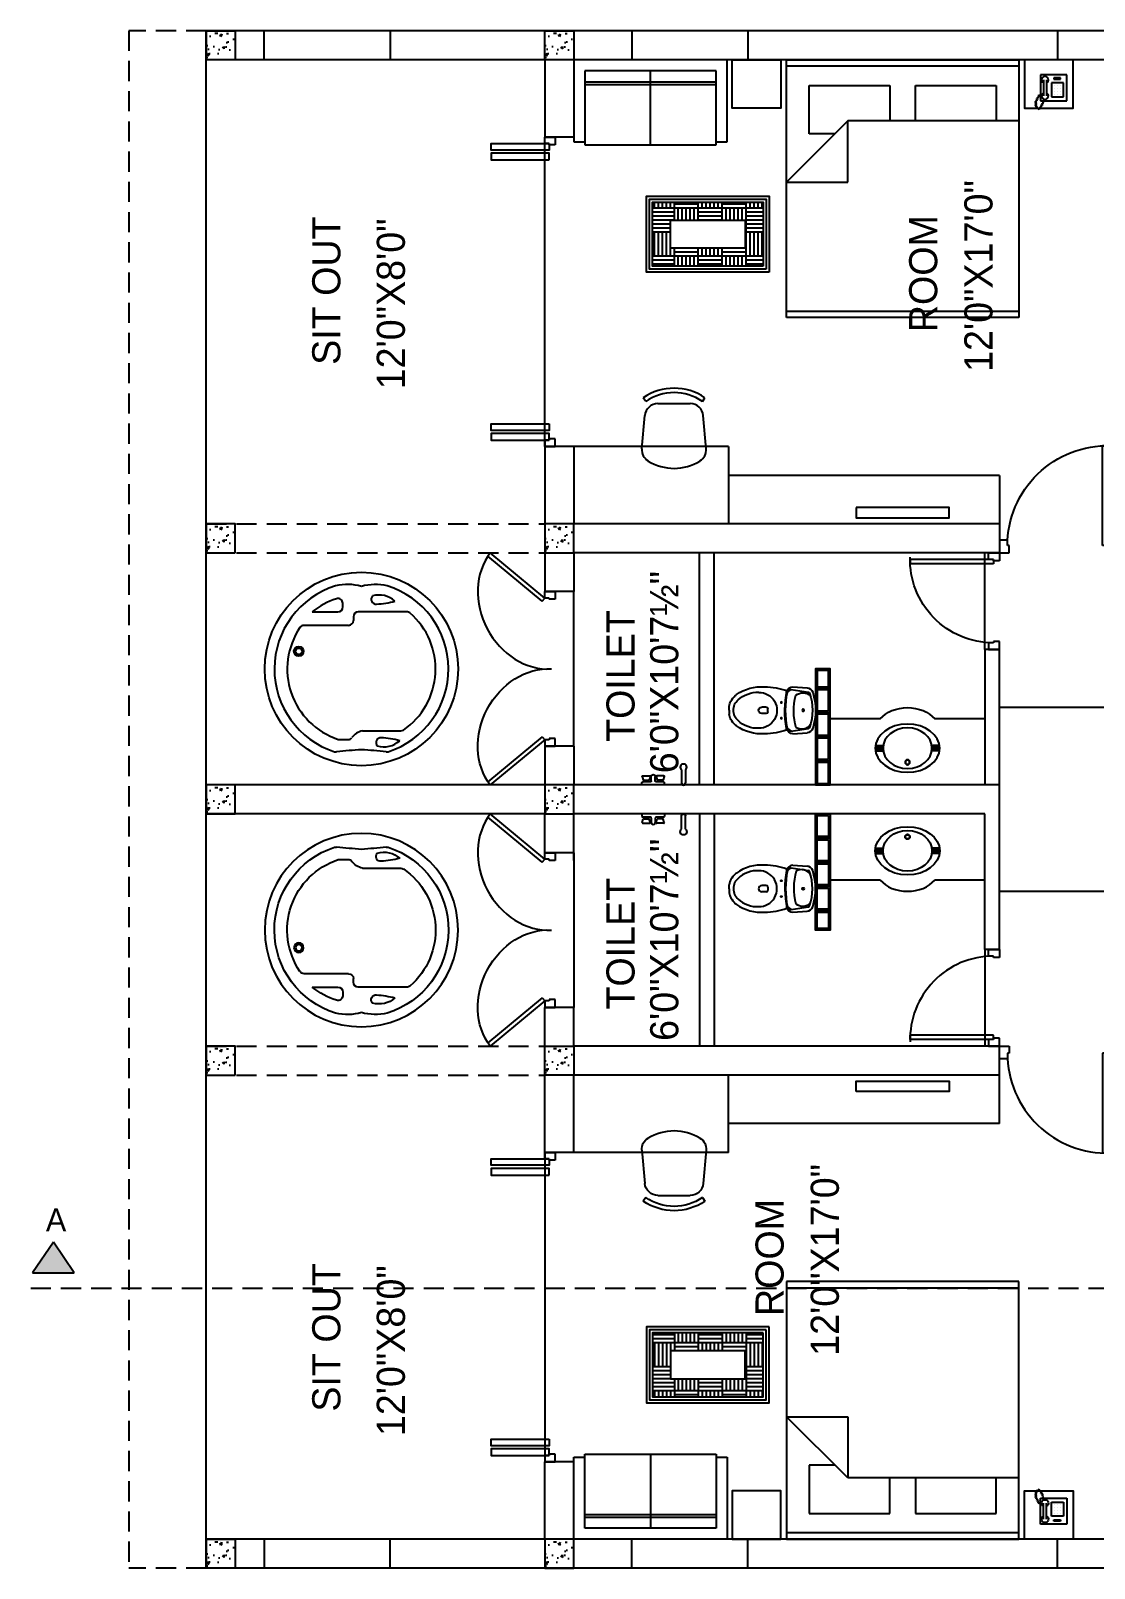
# Model space of a CAD drawing. Extents: x 173554 to 176562, y -34760 to -32805.
# Drawn here: x 174924.5 to 175254.4, y -33709.4 to -33232.4 of the extents above; entities that cross this region are included whole.
import ezdxf
from ezdxf.enums import TextEntityAlignment as Align

# ---------------------------------------------------------------- set-up
doc = ezdxf.new("R2010")
doc.units = 0
doc.header["$LTSCALE"] = 25
doc.header["$MEASUREMENT"] = 0
for name, pattern in [('DASHDOT', [1, 0.5, -0.25, 0, -0.25]), ('HIDDEN', [0.375, 0.25, -0.125]), ('HIDDEN2', [0.1875, 0.125, -0.0625])]:
    doc.linetypes.add(name, pattern=pattern)
doc.layers.get('0').update_dxf_attribs({"linetype": 'CONTINUOUS'})
for name, color, linetype in [('COLUMN', 31, 'CONTINUOUS'), ('DIMLINE', 254, 'CONTINUOUS'), ('DOOR', 1, 'CONTINUOUS'), ('FURN', 10, 'CONTINUOUS'), ('GLASS BRICKS', 4, 'CONTINUOUS'), ('HATCH', 8, 'CONTINUOUS'), ('PLUMBING', 6, 'CONTINUOUS'), ('sec', 13, 'DASHDOT'), ('text', 2, 'CONTINUOUS'), ('wall', 13, 'CONTINUOUS')]:
    doc.layers.add(name, color=color, linetype=linetype)
doc.styles.add('STYLE2', font='')
doc.styles.add('style5', font='')
doc.styles.get('STYLE2').set_extended_font_data('Cooper BlkItHd BT')
doc.styles.get('style5').set_extended_font_data('Geometr415 Md BT')

# ---------------------------------------------------------------- blocks, each defined once
blk = doc.blocks.new('200028')
at = {"layer": 'PLUMBING'}
for points in [[(4.51, 3.33, 1), (4.19, 3.33, 1)], [(4.19, -1.59, 1), (4.51, -1.59, 1)]]:
    blk.add_hatch(color=256, dxfattribs=at).paths.add_polyline_path(points)
for p, q in [((6.25, 6.51), (7.37, 7.3)), ((7.37, 7.3), (12.73, 6.53)), ((7.96, 8.15), (12.33, 7.85)), ((-11.79, 0.87), (-11.79, 2.11)), ((-11.79, 0.87), (-11.79, -0.37)), ((-0.34, 1.87), (-1.73, 1.87)), ((0.16, 1.37), (0.16, 0.37)), ((-0.34, -0.13), (-1.73, -0.13)), ((6.25, -4.77), (7.37, -5.57)), ((7.37, -5.57), (12.73, -4.79)), ((7.96, -6.42), (12.33, -6.11))]:
    blk.add_line(p, q, dxfattribs=at)
for centre, radius in [((4.35, 3.33), 0.156), ((11.09, 0.87), 0.312), ((4.35, -1.59), 0.156)]:
    blk.add_circle(centre, radius, dxfattribs=at)
for centre, radius, start, end in [((-3.12, -1.48), 9.71, 134.7032, 147.6541), ((-7.84, 3.29), 3, 125.7546, 134.7032), ((-1.79, -5.38), 13.57, 85.6873, 125.1099), ((-3.1, -2.14), 8.6, 86.8837, 133.6869), ((-2.58, 0.87), 5.57, 269.4196, 90.5804), ((-1.08, -13.97), 22.13, 71.0966, 89.1989), ((34.56, 0.87), 29.12, 168.7614, 192.0802), ((34.56, 0.87), 28.87, 168.7311, 191.2689), ((7.96, 6.15), 2, 90, 168.7614), ((7.23, 6.32), 1, 81.7925, 168.7311), ((26.7, 1.08), 18.5, 163.6925, 195.267), ((10.67, 3.52), 3.25, 32.7982, 121.967), ((12.19, 5.86), 2, 18.0394, 86.0298), ((12.66, 6.04), 0.5, 18.136, 81.7925), ((-3.12, 0.87), 17.1, 341.864, 18.136), ((-3.12, 0.87), 18.1, 341.9606, 18.0394), ((-8.79, 2.11), 3, 147.6541, 180), ((-6.7, 1.14), 3.75, 128.5444, 184.146), ((-6.7, 0.6), 3.75, 175.854, 231.4556), ((-1.73, 0.87), 1, 90, 180), ((-1.73, 0.87), 1, 180, 270), ((-0.34, 1.37), 0.5, 0, 90), ((-0.34, 0.37), 0.5, 270, 0), ((-8.79, -0.37), 3, 180, 212.3459), ((-3.12, 3.22), 9.71, 212.3459, 225.2968), ((-7.84, -1.55), 3, 225.2968, 234.2454), ((-1.79, 7.11), 13.57, 234.8901, 274.3127), ((-3.1, 3.88), 8.6, 226.3131, 273.1163), ((11.03, -1.03), 3.51, 231.7336, 311.9036), ((12.19, -4.12), 2, 273.9702, 341.9606), ((12.66, -4.3), 0.5, 278.2075, 341.864), ((-1.08, 15.71), 22.13, 270.8011, 288.9034), ((7.96, -4.42), 2, 191.2386, 270), ((7.23, -4.58), 1, 191.2689, 278.2075)]:
    blk.add_arc(centre, radius, start, end, dxfattribs=at)
blk = doc.blocks.new('DR1H902')
at = {"color": 0}
for p, q in [((-0.5, 0), (-0.5, 1)), ((-0.5, 1), (-0.45, 1)), ((-0.45, 0), (-0.45, 1)), ((-0.5, 0), (-0.45, 0))]:
    blk.add_line(p, q, dxfattribs=at)
blk.add_arc((-0.5, 0), 1, 0, 91.707, dxfattribs=at)
blk = doc.blocks.new('A$C3B4262AC')
at = {"layer": 'DOOR'}
for p, q in [((0, 4), (0, 0)), ((2.5, 4), (0, 4)), ((0, 0), (3, 0)), ((2.5, 2.25), (2.5, 4)), ((3, 2.25), (2.5, 2.25)), ((3, 0), (3, 2.25))]:
    blk.add_line(p, q, dxfattribs=at)
blk = doc.blocks.new('A$C1F9E242A')
blk.add_blockref('A$C3B4262AC', (0, 0))
at = {"xscale": -1}
blk.add_blockref('A$C3B4262AC', (36, 0), dxfattribs=at)
at = {"layer": 'DOOR', "xscale": -31, "yscale": 31, "zscale": 68.88888888888889}
blk.add_blockref('DR1H902', (18, 2.25), dxfattribs=at)
blk = doc.blocks.new('*U54')
at = {"xscale": -1}
blk.add_blockref('A$C1F9E242A', (0, -2), dxfattribs=at)
blk = doc.blocks.new('tiffany')
at = {"layer": 'PLUMBING'}
for points in [[(-9.67, 0.85), (-7.91, 0.85, -0.414214), (-7.79, 0.73), (-7.79, 0.7, -0.414214), (-7.91, 0.58), (-9.67, 0.58, -0.414214), (-9.79, 0.7), (-9.79, 0.73, -0.414214)], [(-9.67, 0.38), (-7.91, 0.38, -0.414214), (-7.79, 0.26), (-7.79, 0.22, -0.414214), (-7.91, 0.1), (-9.67, 0.1, -0.414214), (-9.79, 0.22), (-9.79, 0.26, -0.414214)], [(9.67, 0.85), (7.91, 0.85, 0.414214), (7.79, 0.73), (7.79, 0.7, 0.414214), (7.91, 0.58), (9.67, 0.58, 0.414214), (9.79, 0.7), (9.79, 0.73, 0.414214)], [(9.67, 0.38), (7.91, 0.38, 0.414214), (7.79, 0.26), (7.79, 0.22, 0.414214), (7.91, 0.1), (9.67, 0.1, 0.414214), (9.79, 0.22), (9.79, 0.26, 0.414214)], [(-9.67, -0.38), (-7.91, -0.38, 0.414214), (-7.79, -0.26), (-7.79, -0.22, 0.414214), (-7.91, -0.1), (-9.67, -0.1, 0.414214), (-9.79, -0.22), (-9.79, -0.26, 0.414214)], [(-9.67, -0.85), (-7.91, -0.85, 0.414214), (-7.79, -0.73), (-7.79, -0.7, 0.414214), (-7.91, -0.58), (-9.67, -0.58, 0.414214), (-9.79, -0.7), (-9.79, -0.73, 0.414214)], [(9.67, -0.38), (7.91, -0.38, -0.414214), (7.79, -0.26), (7.79, -0.22, -0.414214), (7.91, -0.1), (9.67, -0.1, -0.414214), (9.79, -0.22), (9.79, -0.26, -0.414214)], [(9.67, -0.85), (7.91, -0.85, -0.414214), (7.79, -0.73), (7.79, -0.7, -0.414214), (7.91, -0.58), (9.67, -0.58, -0.414214), (9.79, -0.7), (9.79, -0.73, -0.414214)]]:
    blk.add_lwpolyline(points, format="xyb", close=True, dxfattribs=at)
for radius in [0.762, 0.642]:
    blk.add_circle((0, 4.35), radius, dxfattribs=at)
blk.add_ellipse((0, 0), major_axis=(-10, 0), ratio=0.748, dxfattribs=at)
blk.add_ellipse((0, 0), major_axis=(-7.58, 0), ratio=0.831023, start_param=-1.570796, end_param=4.712389, dxfattribs=at)
blk = doc.blocks.new('BIB')
at = {"layer": 'PLUMBING'}
for p, q in [((-4.72, 0.62), (-0.62, 0.62)), ((-4.72, -0.62), (-0.62, -0.62))]:
    blk.add_line(p, q, dxfattribs=at)
for centre, radius, start, end in [((-5.5, 0), 1, 38.6822, 321.3178), ((-0.62, 0), 0.625, 270, 90)]:
    blk.add_arc(centre, radius, start, end, dxfattribs=at)
blk = doc.blocks.new('SHOWER')
at = {"layer": 'PLUMBING'}
for p, q in [((-3.5, 0), (-3.5, 0.75)), ((-3.5, 0), (3.5, 0)), ((-3.43, 2.65), (-3.1, 1.62)), ((-3.26, 2.88), (-1.09, 2.88)), ((-3.25, 1), (-0.88, 1)), ((-2.93, 1.5), (-1.42, 1.5)), ((-0.92, 2.65), (-1.25, 1.62)), ((-0.62, 1.25), (-0.62, 2.62)), ((0.62, 1.25), (0.62, 2.62)), ((0.88, 1), (3.25, 1)), ((0.91, 2.65), (1.24, 1.62)), ((3.25, 2.88), (1.08, 2.88)), ((2.92, 1.5), (1.4, 1.5)), ((3.42, 2.65), (3.09, 1.62)), ((3.5, 0), (3.5, 0.75))]:
    blk.add_line(p, q, dxfattribs=at)
for centre, radius, start, end in [((-3.25, 0.75), 0.25, 90, 180), ((-3.26, 2.7), 0.175, 90, 197.6501), ((-2.93, 1.67), 0.175, 197.6501, 270), ((-1.42, 1.67), 0.175, 270, 342.3499), ((-1.09, 2.7), 0.175, 342.3499, 90), ((-0.88, 1.25), 0.25, 270, 0), ((0, 2.62), 0.625, 0, 180), ((0.88, 1.25), 0.25, 180, 270), ((1.08, 2.7), 0.175, 90, 197.6501), ((1.4, 1.67), 0.175, 197.6501, 270), ((2.92, 1.67), 0.175, 270, 342.3499), ((3.25, 2.7), 0.175, 342.3499, 90), ((3.25, 0.75), 0.25, 0, 90)]:
    blk.add_arc(centre, radius, start, end, dxfattribs=at)
blk = doc.blocks.new('CARLO')
for p, q in [((35.59, 36.27), (35.59, 50.09)), ((39.78, 47.54), (39.78, 39.56)), ((0.13, 39), (0.13, 36.43)), ((38.27, 34.77), (37.09, 34.77)), ((41.28, 38.06), (42.43, 38.06)), ((2.85, 31.97), (2.85, 20.08)), ((39.77, 18.16), (39.77, 33.27))]:
    blk.add_line(p, q)
for centre, radius in [((22.05, 32.28), 30), ((27.54, 51.7), 1.5), ((27.54, 51.7), 1)]:
    blk.add_circle(centre, radius)
for centre, radius, start, end in [((22.05, 32.28), 27, 17.2485, 162.0447), ((22.05, 32.28), 23, 55.9489, 161.7681), ((34.09, 50.09), 1.5, 0, 55.9489), ((21.06, 32.53), 24, 18.2214, 38.7348), ((-2.21, 40.14), 1.5, 162.0447, 186.6967), ((-156.94, 21.97), 154.3, 3.824, 6.6967), ((1.63, 39), 1.5, 161.7681, 180), ((41.28, 39.56), 1.5, 180, 270), ((42.43, 39.56), 1.5, 270, 18.2214), ((32.34, 36.61), 15.93, 344.1542, 13.3342), ((1.63, 36.43), 1.5, 180, 233.6333), ((-2.5, 30.81), 5.48, 12.253, 53.6333), ((37.09, 36.27), 1.5, 180, 270), ((38.27, 33.27), 1.5, 0, 90), ((-160.31, 42.94), 157.69, 353.3167, 356.1156), ((43.66, 27.73), 1.5, 46.3379, 184.9136), ((37.74, 26.77), 7.26, 317.5847, 16.3861), ((32.42, 27.93), 15.84, 346.6544, 15.8676), ((-2.21, 24.41), 1.5, 173.3167, 197.9548), ((22.05, 32.28), 27, 197.9548, 342.7515), ((5.15, 25.31), 7.26, 163.6139, 222.4153), ((-0.77, 26.27), 1.5, 355.0864, 133.6621), ((-29.07, 28.03), 29.85, 345.215, 356.3677), ((71.96, 29.49), 29.85, 183.6323, 194.785), ((4.35, 20.08), 1.5, 180, 214.5636), ((22.05, 32.28), 23, 214.5636, 318.9795), ((37.77, 18.35), 2, 318.4718, 360)]:
    blk.add_arc(centre, radius, start, end)
blk = doc.blocks.new('A$C30EC73FB')
at = {"layer": 'DOOR'}
for p, q in [((2, 0), (-12, 16.94)), ((2.94, 0.78), (-11.02, 17.65)), ((2.94, 0.78), (2, 0))]:
    blk.add_line(p, q, dxfattribs=at)
at = {"layer": 'DOOR', "extrusion": (0, 0, -1)}
blk.add_ellipse((2.83, 1.52), major_axis=(-19.46, 9.92), ratio=0.847758, start_param=0.387427, end_param=2.787493, dxfattribs=at)
blk = doc.blocks.new('SOFA')
at = {"color": 1}
for p, q in [((28, 4), (-28, 4)), ((-28, 4), (-28, -26)), ((24, 0), (-24, 0)), ((-24, 0), (-24, -27)), ((0, -27), (0, 0)), ((28, -26), (28, 4)), ((-24, -4), (24, -4)), ((-24, -5), (24, -5)), ((24, -27), (24, 0)), ((24, -27), (24, 0)), ((-28, -26), (-24, -26)), ((-24, -27), (24, -27)), ((24, -26), (28, -26))]:
    blk.add_line(p, q, dxfattribs=at)
blk = doc.blocks.new('RECTANG')
for p, q in [((1, 1), (0, 1)), ((0, 1), (0, 0)), ((1, 0), (1, 1)), ((0, 0), (1, 0))]:
    blk.add_line(p, q)
blk = doc.blocks.new('BEDKING')
at = {"color": 0}
for p, q in [((-78, -36), (-78, 36)), ((-19, 36), (-19, -17)), ((-2, 36), (-2, -36)), ((-8, 29), (-19, 29)), ((-8, 4), (-8, 29)), ((-19, 4), (-8, 4)), ((-8, -4), (-19, -4)), ((-8, -29), (-8, -4)), ((-38, -17), (-19, -17)), ((-38, -36), (-38, -17)), ((-19, -17), (-38, -36)), ((-23, -21), (-23, -29)), ((-23, -29), (-8, -29))]:
    blk.add_line(p, q, dxfattribs=at)
at = {"color": 0, "xscale": 80, "yscale": 72, "zscale": 80}
blk.add_blockref('RECTANG', (-80, -36), dxfattribs=at)
blk = doc.blocks.new('FNPHONE')
at = {"color": 0}
for p, q in [((0.92, 6.54), (0.92, 1.54)), ((1.92, 6.54), (1.92, 1.54)), ((4.33, 4.85), (4.33, 4.85)), ((5.27, 4.85), (5.27, 4.85)), ((6.21, 4.85), (6.21, 4.85)), ((-0.9, 0.22), (-1.5, 0.02)), ((-0.7, 0.62), (-1.3, 0.42)), ((-0.5, 1.02), (-1.1, 0.82)), ((-0.3, 1.42), (-0.9, 1.22)), ((-0.1, 1.82), (-0.7, 1.62)), ((1.06, 0.56), (0.7, -0.58)), ((4.33, 3.91), (4.33, 3.91)), ((4.33, 2.97), (4.33, 2.97)), ((4.33, 2.03), (4.33, 2.03)), ((5.27, 3.91), (5.27, 3.91)), ((5.27, 2.97), (5.27, 2.97)), ((5.27, 2.03), (5.27, 2.03)), ((6.21, 3.91), (6.21, 3.91)), ((6.21, 2.97), (6.21, 2.97)), ((6.21, 2.03), (6.21, 2.03)), ((-1.1, -0.18), (-1.7, -0.38)), ((-1.1, -0.58), (-1.7, -0.78)), ((-1.1, -0.98), (-1.7, -1.18)), ((-1.1, -1.38), (-1.7, -1.58)), ((-0.9, -1.78), (-1.5, -1.98)), ((-0.7, -2.18), (-1.3, -2.38)), ((-0.23, -2.46), (-0.83, -2.66)), ((0.3, -1.98), (-0.3, -2.18)), ((0.5, -1.58), (-0.1, -1.78)), ((0.7, -1.18), (0.1, -1.38)), ((0.9, -0.78), (0.3, -0.98))]:
    blk.add_line(p, q, dxfattribs=at)
for centre, start, end in [((1.42, 6.54), 298.4915, 241.5085), ((1.42, 1.54), 118.4915, 61.5085)]:
    blk.add_arc(centre, 1.05, start, end, dxfattribs=at)
for p, xscale, yscale, zscale in [((0, 0), 8.20528234483245, 8.104073169521023, 8.20528234483245), ((3.4, 1.25), 3.75, 4.375, 3.75), ((4.18, 6.72), 2.03125, 0.46875, 2.03125)]:
    blk.add_blockref('RECTANG', p, dxfattribs=dict(at, xscale=xscale, yscale=yscale, zscale=zscale))
blk = doc.blocks.new('CHAIR1')
at = {"color": 0}
for p, q in [((6.09, 9.96), (16.38, 9.07)), ((20.77, 8.8), (21.88, 9.57)), ((20.09, 5.02), (20.09, -5.02)), ((6.09, -9.96), (16.38, -9.07)), ((20.77, -8.8), (21.88, -9.57))]:
    blk.add_line(p, q, dxfattribs=at)
for centre, radius, start, end in [((5.74, 5.91), 4.06, 85.0303, 148.407), ((7.9, 0), 16.94, 325.6197, 34.3803), ((15.35, 0), 15.35, 148.407, 211.593), ((16.03, 5.02), 4.06, 0, 85.0303), ((7.9, 0), 15.59, 325.6197, 34.3803), ((5.74, -5.91), 4.06, 211.593, 274.9697), ((16.03, -5.02), 4.06, 274.9697, 0)]:
    blk.add_arc(centre, radius, start, end, dxfattribs=at)
blk = doc.blocks.new('*U72')
blk.add_blockref('A$C1F9E242A', (-36, -2))

msp = doc.modelspace()

# ---------------------------------------------------------------- hatches: boundary and pattern name
at = {"layer": 'FURN'}
h = msp.add_hatch(dxfattribs=at)
h.set_pattern_fill('AR-PARQ1', color=9, scale=0.61875, angle=-90, style=0)
h.set_pattern_definition([(180, (181108.696, -28438.911), (-7.425, -7.425), [7.425, -7.425]), (180, (181108.696, -28437.6734), (-7.425, -7.425), [7.425, -7.425]), (180, (181108.696, -28436.436), (-7.425, -7.425), [7.425, -7.425]), (180, (181108.696, -28435.1984), (-7.425, -7.425), [7.425, -7.425]), (180, (181108.696, -28433.961), (-7.425, -7.425), [7.425, -7.425]), (180, (181108.696, -28432.7234), (-7.425, -7.425), [7.425, -7.425]), (180, (181108.696, -28431.486), (-7.425, -7.425), [7.425, -7.425]), (90, (181101.271, -28438.911), (7.425, 7.425), [7.425, -7.425]), (90, (181100.034, -28438.911), (7.425, 7.425), [7.425, -7.425]), (90, (181098.796, -28438.911), (7.425, 7.425), [7.425, -7.425]), (90, (181097.559, -28438.911), (7.425, 7.425), [7.425, -7.425]), (90, (181096.321, -28438.911), (7.425, 7.425), [7.425, -7.425]), (90, (181095.084, -28438.911), (7.425, 7.425), [7.425, -7.425]), (90, (181093.846, -28438.911), (7.425, 7.425), [7.425, -7.425])])
h.paths.add_polyline_path([(175117.42, -33305.37), (175117.42, -33285.58), (175151.75, -33285.58), (175151.75, -33305.37)])
h.paths.add_polyline_path([(175146.14, -33299.8), (175146.14, -33291.15), (175122.95, -33291.15), (175122.95, -33299.8)], flags=16)
h = msp.add_hatch(dxfattribs=at)
h.set_pattern_fill('AR-PARQ1', color=9, scale=0.61875, angle=-90, style=0)
h.set_pattern_definition([(180, (181108.696, -38502.834), (-7.425, 7.425), [7.425, -7.425]), (180, (181108.696, -38504.0715), (-7.425, 7.425), [7.425, -7.425]), (180, (181108.696, -38505.309), (-7.425, 7.425), [7.425, -7.425]), (180, (181108.696, -38506.5465), (-7.425, 7.425), [7.425, -7.425]), (180, (181108.696, -38507.784), (-7.425, 7.425), [7.425, -7.425]), (180, (181108.696, -38509.0215), (-7.425, 7.425), [7.425, -7.425]), (180, (181108.696, -38510.259), (-7.425, 7.425), [7.425, -7.425]), (270, (181101.271, -38502.834), (7.425, -7.425), [7.425, -7.425]), (270, (181100.034, -38502.834), (7.425, -7.425), [7.425, -7.425]), (270, (181098.796, -38502.834), (7.425, -7.425), [7.425, -7.425]), (270, (181097.559, -38502.834), (7.425, -7.425), [7.425, -7.425]), (270, (181096.321, -38502.834), (7.425, -7.425), [7.425, -7.425]), (270, (181095.084, -38502.834), (7.425, -7.425), [7.425, -7.425]), (270, (181093.846, -38502.834), (7.425, -7.425), [7.425, -7.425])])
h.paths.add_polyline_path([(175117.42, -33636.38), (175117.42, -33656.17), (175151.75, -33656.17), (175151.75, -33636.38)])
h.paths.add_polyline_path([(175146.14, -33641.95), (175146.14, -33650.6), (175122.95, -33650.6), (175122.95, -33641.95)], flags=16)
at = {"layer": 'HATCH'}
h = msp.add_hatch(dxfattribs=at)
h.set_pattern_fill('AR-CONC', color=8, angle=90, style=0)
h.set_pattern_definition([(140, (137286.4446, -206726.43), (0.62752135, 7.17260183), [0.75, -8.25]), (85, (137286.4446, -206726.43), (-7.52192134, -1.38751334), [0.6, -6.6]), (190.4514, (137286.497, -206725.8325), (-6.89439542, 5.78509382), [0.6374019, -7.01142112]), (136.1842, (137284.445, -206726.43), (1.65519014, 10.6724105), [1.125, -12.375]), (186.6356, (137284.583, -206725.541), (-9.7411787, 9.34662706), [0.9561029, -10.51713]), (81.1842, (137284.445, -206726.43), (-9.741186, 9.34661945), [0.9, -9.9]), (111, (137284.9446, -206725.43), (4.0261889, 5.96907052), [0.75, -8.25]), (56, (137284.9446, -206725.43), (-7.25150045, 2.43315332), [0.6, -6.6]), (161.4514, (137285.28, -206724.933), (-3.22530497, 8.40222629), [0.6374019, -7.01142112]), (127.5, (137286.4446, -206726.4303), (-3.32893854, 0.121598553), [0, -6.52, 0, -6.7, 0, -6.625]), (97.5, (137286.4446, -206726.4303), (-3.94411712, 2.630695374), [0, -3.82, 0, -6.37, 0, -2.525]), (57.5, (137286.4446, -206728.6603), (0.225548717, 5.33822436), [0, -2.5, 0, -7.8, 0, -10.35]), (47.5, (137286.4446, -206729.6603), (-1.00104982, 5.83186169), [0, -3.25, 0, -5.18, 0, -7.35])])
h.paths.add_polyline_path([(174978.97, -33232.37), (174978.97, -33241.37), (174987.97, -33241.37), (174987.97, -33232.37)])
h = msp.add_hatch(dxfattribs=at)
h.set_pattern_fill('AR-CONC', color=8, angle=90, style=0)
h.set_pattern_definition([(140, (137391.4446, -206726.43), (0.62752135, 7.17260183), [0.75, -8.25]), (85, (137391.4446, -206726.43), (-7.52192134, -1.38751334), [0.6, -6.6]), (190.4514, (137391.497, -206725.8325), (-6.89439542, 5.78509382), [0.6374019, -7.01142112]), (136.1842, (137389.445, -206726.43), (1.65519014, 10.6724105), [1.125, -12.375]), (186.6356, (137389.583, -206725.541), (-9.7411787, 9.34662706), [0.9561029, -10.51713]), (81.1842, (137389.445, -206726.43), (-9.741186, 9.34661945), [0.9, -9.9]), (111, (137389.9446, -206725.43), (4.0261889, 5.96907052), [0.75, -8.25]), (56, (137389.9446, -206725.43), (-7.25150045, 2.43315332), [0.6, -6.6]), (161.4514, (137390.28, -206724.933), (-3.22530497, 8.40222629), [0.6374019, -7.01142112]), (127.5, (137391.4446, -206726.4303), (-3.32893854, 0.121598553), [0, -6.52, 0, -6.7, 0, -6.625]), (97.5, (137391.4446, -206726.4303), (-3.94411712, 2.630695374), [0, -3.82, 0, -6.37, 0, -2.525]), (57.5, (137391.4446, -206728.6603), (0.225548717, 5.33822436), [0, -2.5, 0, -7.8, 0, -10.35]), (47.5, (137391.4446, -206729.6603), (-1.00104982, 5.83186169), [0, -3.25, 0, -5.18, 0, -7.35])])
h.paths.add_polyline_path([(175083.97, -33232.37), (175083.97, -33241.37), (175092.97, -33241.37), (175092.97, -33232.37)])
h = msp.add_hatch(dxfattribs=at)
h.set_pattern_fill('AR-CONC', color=8, angle=90, style=0)
h.set_pattern_definition([(140, (137286.4446, -206879.43), (0.62752135, 7.17260183), [0.75, -8.25]), (85, (137286.4446, -206879.43), (-7.52192134, -1.38751334), [0.6, -6.6]), (190.4514, (137286.497, -206878.8325), (-6.89439542, 5.78509382), [0.6374019, -7.01142112]), (136.1842, (137284.445, -206879.43), (1.65519014, 10.6724105), [1.125, -12.375]), (186.6356, (137284.583, -206878.541), (-9.7411787, 9.34662706), [0.9561029, -10.51713]), (81.1842, (137284.445, -206879.43), (-9.741186, 9.34661945), [0.9, -9.9]), (111, (137284.9446, -206878.43), (4.0261889, 5.96907052), [0.75, -8.25]), (56, (137284.9446, -206878.43), (-7.25150045, 2.43315332), [0.6, -6.6]), (161.4514, (137285.28, -206877.933), (-3.22530497, 8.40222629), [0.6374019, -7.01142112]), (127.5, (137286.4446, -206879.4303), (-3.32893854, 0.121598553), [0, -6.52, 0, -6.7, 0, -6.625]), (97.5, (137286.4446, -206879.4303), (-3.94411712, 2.630695374), [0, -3.82, 0, -6.37, 0, -2.525]), (57.5, (137286.4446, -206881.6603), (0.225548717, 5.33822436), [0, -2.5, 0, -7.8, 0, -10.35]), (47.5, (137286.4446, -206882.6603), (-1.00104982, 5.83186169), [0, -3.25, 0, -5.18, 0, -7.35])])
h.paths.add_polyline_path([(174978.97, -33385.37), (174978.97, -33394.37), (174987.97, -33394.37), (174987.97, -33385.37)])
h = msp.add_hatch(dxfattribs=at)
h.set_pattern_fill('AR-CONC', color=8, angle=90, style=0)
h.set_pattern_definition([(140, (137391.4446, -206879.429), (0.62752135, 7.17260183), [0.75, -8.25]), (85, (137391.4446, -206879.429), (-7.52192134, -1.38751334), [0.6, -6.6]), (190.4514, (137391.497, -206878.831), (-6.89439542, 5.78509382), [0.6374019, -7.01142112]), (136.1842, (137389.445, -206879.429), (1.65519014, 10.6724105), [1.125, -12.375]), (186.6356, (137389.583, -206878.539), (-9.7411787, 9.34662706), [0.9561029, -10.51713]), (81.1842, (137389.445, -206879.429), (-9.741186, 9.34661945), [0.9, -9.9]), (111, (137389.9446, -206878.429), (4.0261889, 5.96907052), [0.75, -8.25]), (56, (137389.9446, -206878.429), (-7.25150045, 2.43315332), [0.6, -6.6]), (161.4514, (137390.28, -206877.931), (-3.22530497, 8.40222629), [0.6374019, -7.01142112]), (127.5, (137391.4446, -206879.4288), (-3.32893854, 0.121598553), [0, -6.52, 0, -6.7, 0, -6.625]), (97.5, (137391.4446, -206879.4288), (-3.94411712, 2.630695374), [0, -3.82, 0, -6.37, 0, -2.525]), (57.5, (137391.4446, -206881.6588), (0.225548717, 5.33822436), [0, -2.5, 0, -7.8, 0, -10.35]), (47.5, (137391.4446, -206882.6588), (-1.00104982, 5.83186169), [0, -3.25, 0, -5.18, 0, -7.35])])
h.paths.add_polyline_path([(175083.97, -33385.37), (175083.97, -33394.37), (175092.97, -33394.37), (175092.97, -33385.37)])
h = msp.add_hatch(dxfattribs=at)
h.set_pattern_fill('AR-CONC', color=8, angle=90, style=0)
h.set_pattern_definition([(140, (137286.4446, -206960.429), (0.62752135, 7.17260183), [0.75, -8.25]), (85, (137286.4446, -206960.429), (-7.52192134, -1.38751334), [0.6, -6.6]), (190.4514, (137286.497, -206959.831), (-6.89439542, 5.78509382), [0.6374019, -7.01142112]), (136.1842, (137284.445, -206960.429), (1.65519014, 10.6724105), [1.125, -12.375]), (186.6356, (137284.583, -206959.539), (-9.7411787, 9.34662706), [0.9561029, -10.51713]), (81.1842, (137284.445, -206960.429), (-9.741186, 9.34661945), [0.9, -9.9]), (111, (137284.9446, -206959.429), (4.0261889, 5.96907052), [0.75, -8.25]), (56, (137284.9446, -206959.429), (-7.25150045, 2.43315332), [0.6, -6.6]), (161.4514, (137285.28, -206958.931), (-3.22530497, 8.40222629), [0.6374019, -7.01142112]), (127.5, (137286.4446, -206960.4288), (-3.32893854, 0.121598553), [0, -6.52, 0, -6.7, 0, -6.625]), (97.5, (137286.4446, -206960.4288), (-3.94411712, 2.630695374), [0, -3.82, 0, -6.37, 0, -2.525]), (57.5, (137286.4446, -206962.6588), (0.225548717, 5.33822436), [0, -2.5, 0, -7.8, 0, -10.35]), (47.5, (137286.4446, -206963.6588), (-1.00104982, 5.83186169), [0, -3.25, 0, -5.18, 0, -7.35])])
h.paths.add_polyline_path([(174978.97, -33466.37), (174978.97, -33475.37), (174987.97, -33475.37), (174987.97, -33466.37)])
h = msp.add_hatch(dxfattribs=at)
h.set_pattern_fill('AR-CONC', color=8, angle=90, style=0)
h.set_pattern_definition([(140, (137391.4446, -206960.43), (0.62752135, 7.17260183), [0.75, -8.25]), (85, (137391.4446, -206960.43), (-7.52192134, -1.38751334), [0.6, -6.6]), (190.4514, (137391.497, -206959.8325), (-6.89439542, 5.78509382), [0.6374019, -7.01142112]), (136.1842, (137389.445, -206960.43), (1.65519014, 10.6724105), [1.125, -12.375]), (186.6356, (137389.583, -206959.541), (-9.7411787, 9.34662706), [0.9561029, -10.51713]), (81.1842, (137389.445, -206960.43), (-9.741186, 9.34661945), [0.9, -9.9]), (111, (137389.9446, -206959.43), (4.0261889, 5.96907052), [0.75, -8.25]), (56, (137389.9446, -206959.43), (-7.25150045, 2.43315332), [0.6, -6.6]), (161.4514, (137390.28, -206958.933), (-3.22530497, 8.40222629), [0.6374019, -7.01142112]), (127.5, (137391.4446, -206960.4303), (-3.32893854, 0.121598553), [0, -6.52, 0, -6.7, 0, -6.625]), (97.5, (137391.4446, -206960.4303), (-3.94411712, 2.630695374), [0, -3.82, 0, -6.37, 0, -2.525]), (57.5, (137391.4446, -206962.6603), (0.225548717, 5.33822436), [0, -2.5, 0, -7.8, 0, -10.35]), (47.5, (137391.4446, -206963.6603), (-1.00104982, 5.83186169), [0, -3.25, 0, -5.18, 0, -7.35])])
h.paths.add_polyline_path([(175083.97, -33466.37), (175083.97, -33475.37), (175092.97, -33475.37), (175092.97, -33466.37)])
h = msp.add_hatch(dxfattribs=at)
h.set_pattern_fill('AR-CONC', color=8, angle=90, style=0)
h.set_pattern_definition([(140, (137286.4446, -207041.43), (0.62752135, 7.17260183), [0.75, -8.25]), (85, (137286.4446, -207041.43), (-7.52192134, -1.38751334), [0.6, -6.6]), (190.4514, (137286.497, -207040.8325), (-6.89439542, 5.78509382), [0.6374019, -7.01142112]), (136.1842, (137284.445, -207041.43), (1.65519014, 10.6724105), [1.125, -12.375]), (186.6356, (137284.583, -207040.541), (-9.7411787, 9.34662706), [0.9561029, -10.51713]), (81.1842, (137284.445, -207041.43), (-9.741186, 9.34661945), [0.9, -9.9]), (111, (137284.9446, -207040.43), (4.0261889, 5.96907052), [0.75, -8.25]), (56, (137284.9446, -207040.43), (-7.25150045, 2.43315332), [0.6, -6.6]), (161.4514, (137285.28, -207039.933), (-3.22530497, 8.40222629), [0.6374019, -7.01142112]), (127.5, (137286.4446, -207041.4303), (-3.32893854, 0.121598553), [0, -6.52, 0, -6.7, 0, -6.625]), (97.5, (137286.4446, -207041.4303), (-3.94411712, 2.630695374), [0, -3.82, 0, -6.37, 0, -2.525]), (57.5, (137286.4446, -207043.6603), (0.225548717, 5.33822436), [0, -2.5, 0, -7.8, 0, -10.35]), (47.5, (137286.4446, -207044.6603), (-1.00104982, 5.83186169), [0, -3.25, 0, -5.18, 0, -7.35])])
h.paths.add_polyline_path([(174978.97, -33547.37), (174978.97, -33556.37), (174987.97, -33556.37), (174987.97, -33547.37)])
h = msp.add_hatch(dxfattribs=at)
h.set_pattern_fill('AR-CONC', color=8, angle=90, style=0)
h.set_pattern_definition([(140, (137391.4446, -207041.43), (0.62752135, 7.17260183), [0.75, -8.25]), (85, (137391.4446, -207041.43), (-7.52192134, -1.38751334), [0.6, -6.6]), (190.4514, (137391.497, -207040.8325), (-6.89439542, 5.78509382), [0.6374019, -7.01142112]), (136.1842, (137389.445, -207041.43), (1.65519014, 10.6724105), [1.125, -12.375]), (186.6356, (137389.583, -207040.541), (-9.7411787, 9.34662706), [0.9561029, -10.51713]), (81.1842, (137389.445, -207041.43), (-9.741186, 9.34661945), [0.9, -9.9]), (111, (137389.9446, -207040.43), (4.0261889, 5.96907052), [0.75, -8.25]), (56, (137389.9446, -207040.43), (-7.25150045, 2.43315332), [0.6, -6.6]), (161.4514, (137390.28, -207039.933), (-3.22530497, 8.40222629), [0.6374019, -7.01142112]), (127.5, (137391.4446, -207041.4303), (-3.32893854, 0.121598553), [0, -6.52, 0, -6.7, 0, -6.625]), (97.5, (137391.4446, -207041.4303), (-3.94411712, 2.630695374), [0, -3.82, 0, -6.37, 0, -2.525]), (57.5, (137391.4446, -207043.6603), (0.225548717, 5.33822436), [0, -2.5, 0, -7.8, 0, -10.35]), (47.5, (137391.4446, -207044.6603), (-1.00104982, 5.83186169), [0, -3.25, 0, -5.18, 0, -7.35])])
h.paths.add_polyline_path([(175083.97, -33547.37), (175083.97, -33556.37), (175092.97, -33556.37), (175092.97, -33547.37)])
h = msp.add_hatch(dxfattribs=at)
h.set_pattern_fill('AR-CONC', color=8, angle=90, style=0)
h.set_pattern_definition([(140, (137286.4446, -207194.43), (0.62752135, 7.17260183), [0.75, -8.25]), (85, (137286.4446, -207194.43), (-7.52192134, -1.38751334), [0.6, -6.6]), (190.4514, (137286.497, -207193.8325), (-6.89439542, 5.78509382), [0.6374019, -7.01142112]), (136.1842, (137284.445, -207194.43), (1.65519014, 10.6724105), [1.125, -12.375]), (186.6356, (137284.583, -207193.541), (-9.7411787, 9.34662706), [0.9561029, -10.51713]), (81.1842, (137284.445, -207194.43), (-9.741186, 9.34661945), [0.9, -9.9]), (111, (137284.9446, -207193.43), (4.0261889, 5.96907052), [0.75, -8.25]), (56, (137284.9446, -207193.43), (-7.25150045, 2.43315332), [0.6, -6.6]), (161.4514, (137285.28, -207192.933), (-3.22530497, 8.40222629), [0.6374019, -7.01142112]), (127.5, (137286.4446, -207194.4303), (-3.32893854, 0.121598553), [0, -6.52, 0, -6.7, 0, -6.625]), (97.5, (137286.4446, -207194.4303), (-3.94411712, 2.630695374), [0, -3.82, 0, -6.37, 0, -2.525]), (57.5, (137286.4446, -207196.6603), (0.225548717, 5.33822436), [0, -2.5, 0, -7.8, 0, -10.35]), (47.5, (137286.4446, -207197.6603), (-1.00104982, 5.83186169), [0, -3.25, 0, -5.18, 0, -7.35])])
h.paths.add_polyline_path([(174978.97, -33700.37), (174978.97, -33709.37), (174987.97, -33709.37), (174987.97, -33700.37)])
h = msp.add_hatch(dxfattribs=at)
h.set_pattern_fill('AR-CONC', color=8, angle=90, style=0)
h.set_pattern_definition([(140, (137391.4446, -207194.43), (0.62752135, 7.17260183), [0.75, -8.25]), (85, (137391.4446, -207194.43), (-7.52192134, -1.38751334), [0.6, -6.6]), (190.4514, (137391.497, -207193.8325), (-6.89439542, 5.78509382), [0.6374019, -7.01142112]), (136.1842, (137389.445, -207194.43), (1.65519014, 10.6724105), [1.125, -12.375]), (186.6356, (137389.583, -207193.541), (-9.7411787, 9.34662706), [0.9561029, -10.51713]), (81.1842, (137389.445, -207194.43), (-9.741186, 9.34661945), [0.9, -9.9]), (111, (137389.9446, -207193.43), (4.0261889, 5.96907052), [0.75, -8.25]), (56, (137389.9446, -207193.43), (-7.25150045, 2.43315332), [0.6, -6.6]), (161.4514, (137390.28, -207192.933), (-3.22530497, 8.40222629), [0.6374019, -7.01142112]), (127.5, (137391.4446, -207194.4303), (-3.32893854, 0.121598553), [0, -6.52, 0, -6.7, 0, -6.625]), (97.5, (137391.4446, -207194.4303), (-3.94411712, 2.630695374), [0, -3.82, 0, -6.37, 0, -2.525]), (57.5, (137391.4446, -207196.6603), (0.225548717, 5.33822436), [0, -2.5, 0, -7.8, 0, -10.35]), (47.5, (137391.4446, -207197.6603), (-1.00104982, 5.83186169), [0, -3.25, 0, -5.18, 0, -7.35])])
h.paths.add_polyline_path([(175083.97, -33700.37), (175083.97, -33709.37), (175092.97, -33709.37), (175092.97, -33700.37)])
at = {"layer": 'sec'}
msp.add_hatch(color=8, dxfattribs=at).paths.add_polyline_path([(174925.1, -33617.76), (174931.55, -33608.21), (174938, -33617.76)])

# ---------------------------------------------------------------- linework, layer by layer
at = {"linetype": 'HIDDEN'}
for p, q in [((174954.97, -33232.37), (174954.97, -33709.37)), ((174978.97, -33232.37), (174954.97, -33232.37)), ((174978.97, -33709.37), (174954.97, -33709.37))]:
    msp.add_line(p, q, dxfattribs=at)
at = {"linetype": 'HIDDEN2', "ltscale": 2}
for p, q in [((174978.97, -33385.37), (175083.97, -33385.37)), ((174978.97, -33394.37), (175083.97, -33394.37)), ((174978.97, -33547.37), (175083.97, -33547.37)), ((174978.97, -33556.37), (175083.97, -33556.37))]:
    msp.add_line(p, q, dxfattribs=at)
for p, q in [((175131.97, -33466.37), (175131.97, -33394.37)), ((175136.47, -33466.37), (175136.47, -33394.37)), ((175188.03, -33445.85), (175172.47, -33445.85)), ((175220.47, -33445.85), (175204.91, -33445.85)), ((175131.97, -33475.37), (175131.97, -33547.37)), ((175136.47, -33475.37), (175136.47, -33547.37)), ((175188.03, -33495.89), (175172.47, -33495.89)), ((175220.47, -33495.89), (175204.91, -33495.89))]:
    msp.add_line(p, q)
at = {"color": 8}
for p, q in [((175220.47, -33424.37), (175220.47, -33394.37)), ((175220.47, -33517.37), (175220.47, -33547.37))]:
    msp.add_line(p, q, dxfattribs=at)
at = {"extrusion": (0, 0, -1)}
msp.add_ellipse((175196.47, -33449.86), major_axis=(-10, 0), ratio=0.748, start_param=0.566015, end_param=2.575578, dxfattribs=at)
msp.add_ellipse((175196.47, -33491.88), major_axis=(-10, 0), ratio=0.748, start_param=0.566015, end_param=2.575578)
at = {"layer": 'COLUMN'}
for points in [[(174987.97, -33232.37), (174987.97, -33241.37), (174978.97, -33241.37), (174978.97, -33232.37)], [(175092.97, -33232.37), (175092.97, -33241.37), (175083.97, -33241.37), (175083.97, -33232.37)], [(174987.97, -33394.37), (174987.97, -33385.37), (174978.97, -33385.37), (174978.97, -33394.37)], [(175092.97, -33394.37), (175092.97, -33385.37), (175083.97, -33385.37), (175083.97, -33394.37)], [(174987.97, -33475.37), (174987.97, -33466.37), (174978.97, -33466.37), (174978.97, -33475.37)], [(175092.97, -33475.37), (175092.97, -33466.37), (175083.97, -33466.37), (175083.97, -33475.37)], [(174987.97, -33556.37), (174987.97, -33547.37), (174978.97, -33547.37), (174978.97, -33556.37)], [(175092.97, -33547.37), (175092.97, -33556.37), (175083.97, -33556.37), (175083.97, -33547.37)], [(174987.97, -33700.37), (174987.97, -33709.37), (174978.97, -33709.37), (174978.97, -33700.37)], [(175092.97, -33709.37), (175092.97, -33700.37), (175083.97, -33700.37), (175083.97, -33709.37)]]:
    msp.add_lwpolyline(points, close=True, dxfattribs=at)
at = {"layer": 'DIMLINE'}
for p, q in [((175092.97, -33454.37), (175092.97, -33406.37)), ((175092.97, -33487.37), (175092.97, -33535.37))]:
    msp.add_line(p, q, dxfattribs=at)
at = {"layer": 'DOOR', "color": 4}
for points in [[(175085.37, -33267.37), (175085.37, -33269.37), (175067.37, -33269.37), (175067.37, -33267.37)], [(175085.37, -33272.37), (175085.37, -33270.37), (175067.37, -33270.37), (175067.37, -33272.37)], [(175085.37, -33354.37), (175085.37, -33356.37), (175067.37, -33356.37), (175067.37, -33354.37)], [(175085.37, -33359.37), (175085.37, -33357.37), (175067.37, -33357.37), (175067.37, -33359.37)], [(175085.37, -33582.37), (175085.37, -33584.37), (175067.37, -33584.37), (175067.37, -33582.37)], [(175085.37, -33587.37), (175085.37, -33585.37), (175067.37, -33585.37), (175067.37, -33587.37)], [(175085.37, -33669.37), (175085.37, -33671.37), (175067.37, -33671.37), (175067.37, -33669.37)], [(175085.37, -33674.37), (175085.37, -33672.37), (175067.37, -33672.37), (175067.37, -33674.37)]]:
    msp.add_lwpolyline(points, close=True, dxfattribs=at)
at = {"layer": 'FURN'}
for p, q in [((175140.97, -33361.37), (175092.97, -33361.37)), ((175140.97, -33361.37), (175140.97, -33385.37)), ((175224.97, -33370.37), (175140.97, -33370.37)), ((175224.97, -33370.37), (175224.97, -33385.37)), ((175296.97, -33442.37), (175224.97, -33442.37)), ((175296.97, -33499.37), (175224.97, -33499.37)), ((175140.97, -33580.37), (175140.97, -33556.37)), ((175224.97, -33571.37), (175224.97, -33556.37)), ((175224.97, -33571.37), (175140.97, -33571.37)), ((175140.97, -33580.37), (175092.97, -33580.37))]:
    msp.add_line(p, q, dxfattribs=at)
for points in [[(175142.13, -33241.37), (175157.16, -33241.37), (175157.16, -33256.44), (175142.13, -33256.44)], [(175247.82, -33241.37), (175232.79, -33241.37), (175232.79, -33256.44), (175247.82, -33256.44)], [(175153.61, -33307.22), (175115.57, -33307.22), (175115.57, -33283.72), (175153.61, -33283.72)], [(175146.14, -33299.8), (175122.95, -33299.8), (175122.95, -33291.15), (175146.14, -33291.15)], [(175180.56, -33380.26), (175180.56, -33383.5), (175209.39, -33383.5), (175209.39, -33380.26)], [(175180.56, -33561.49), (175180.56, -33558.25), (175209.39, -33558.25), (175209.39, -33561.49)], [(175153.61, -33634.52), (175115.57, -33634.52), (175115.57, -33658.02), (175153.61, -33658.02)], [(175146.14, -33641.95), (175122.95, -33641.95), (175122.95, -33650.6), (175146.14, -33650.6)], [(175142.13, -33700.37), (175157.16, -33700.37), (175157.16, -33685.31), (175142.13, -33685.31)], [(175247.82, -33700.37), (175232.79, -33700.37), (175232.79, -33685.31), (175247.82, -33685.31)]]:
    msp.add_lwpolyline(points, close=True, dxfattribs=at)
at = {"layer": 'FURN', "color": 9}
for points in [[(175152.68, -33306.29), (175116.49, -33306.29), (175116.49, -33284.65), (175152.68, -33284.65)], [(175151.75, -33305.37), (175117.42, -33305.37), (175117.42, -33285.58), (175151.75, -33285.58)], [(175152.68, -33635.45), (175116.49, -33635.45), (175116.49, -33657.09), (175152.68, -33657.09)], [(175151.75, -33636.38), (175117.42, -33636.38), (175117.42, -33656.17), (175151.75, -33656.17)]]:
    msp.add_lwpolyline(points, close=True, dxfattribs=at)
at = {"layer": 'GLASS BRICKS'}
for points in [[(175172.47, -33436.37), (175172.47, -33430.37), (175167.97, -33430.37), (175167.97, -33436.37)], [(175172.47, -33443.87), (175172.47, -33436.37), (175167.97, -33436.37), (175167.97, -33443.87)], [(175172.47, -33451.37), (175172.47, -33443.87), (175167.97, -33443.87), (175167.97, -33451.37)], [(175172.47, -33458.87), (175172.47, -33451.37), (175167.97, -33451.37), (175167.97, -33458.87)], [(175172.47, -33466.37), (175172.47, -33458.87), (175167.97, -33458.87), (175167.97, -33466.37)], [(175172.47, -33475.37), (175172.47, -33482.87), (175167.97, -33482.87), (175167.97, -33475.37)], [(175172.47, -33482.87), (175172.47, -33490.37), (175167.97, -33490.37), (175167.97, -33482.87)], [(175172.47, -33490.37), (175172.47, -33497.87), (175167.97, -33497.87), (175167.97, -33490.37)], [(175172.47, -33497.87), (175172.47, -33505.37), (175167.97, -33505.37), (175167.97, -33497.87)], [(175172.47, -33505.37), (175172.47, -33511.37), (175167.97, -33511.37), (175167.97, -33505.37)]]:
    msp.add_lwpolyline(points, close=True, dxfattribs=at)
at = {"layer": 'GLASS BRICKS', "color": 8}
for points in [[(175171.97, -33435.87), (175171.97, -33430.87), (175168.47, -33430.87), (175168.47, -33435.87)], [(175171.97, -33443.37), (175171.97, -33436.87), (175168.47, -33436.87), (175168.47, -33443.37)], [(175171.97, -33450.87), (175171.97, -33444.37), (175168.47, -33444.37), (175168.47, -33450.87)], [(175171.97, -33458.37), (175171.97, -33451.87), (175168.47, -33451.87), (175168.47, -33458.37)], [(175171.97, -33465.87), (175171.97, -33459.37), (175168.47, -33459.37), (175168.47, -33465.87)], [(175171.97, -33475.87), (175171.97, -33482.37), (175168.47, -33482.37), (175168.47, -33475.87)], [(175171.97, -33483.37), (175171.97, -33489.87), (175168.47, -33489.87), (175168.47, -33483.37)], [(175171.97, -33490.87), (175171.97, -33497.37), (175168.47, -33497.37), (175168.47, -33490.87)], [(175171.97, -33498.37), (175171.97, -33504.87), (175168.47, -33504.87), (175168.47, -33498.37)], [(175171.97, -33505.87), (175171.97, -33510.87), (175168.47, -33510.87), (175168.47, -33505.87)]]:
    msp.add_lwpolyline(points, close=True, dxfattribs=at)
at = {"layer": 'sec', "linetype": 'Continuous'}
for p, q in [((174931.55, -33608.21), (174925.1, -33617.76)), ((174938, -33617.76), (174931.55, -33608.21))]:
    msp.add_line(p, q, dxfattribs=at)
at = {"layer": 'wall'}
for p, q in [((175305.97, -33232.37), (174978.97, -33232.37)), ((174978.97, -33232.37), (174978.97, -33241.37)), ((174996.97, -33241.37), (174996.97, -33232.37)), ((175035.97, -33232.37), (175035.97, -33241.37)), ((175110.97, -33232.37), (175110.97, -33241.37)), ((175146.97, -33232.37), (175146.97, -33241.37)), ((175242.97, -33232.37), (175242.97, -33241.37)), ((175083.97, -33241.37), (174978.97, -33241.37)), ((175083.97, -33241.37), (175083.97, -33265.37)), ((175296.97, -33241.37), (175092.97, -33241.37)), ((175092.97, -33241.37), (175092.97, -33265.37)), ((175092.97, -33265.37), (175083.97, -33265.37)), ((175083.97, -33361.37), (175083.97, -33406.37)), ((175092.97, -33361.37), (175083.97, -33361.37)), ((175092.97, -33361.37), (175092.97, -33385.37)), ((175224.97, -33385.37), (175092.97, -33385.37)), ((175224.97, -33385.37), (175224.97, -33394.37)), ((175224.97, -33394.37), (175092.97, -33394.37)), ((175092.97, -33394.37), (175092.97, -33406.37)), ((175092.97, -33406.37), (175083.97, -33406.37)), ((175220.47, -33424.37), (175220.47, -33466.37)), ((175224.97, -33424.37), (175220.47, -33424.37)), ((175224.97, -33517.37), (175224.97, -33424.37)), ((175083.97, -33454.37), (175083.97, -33466.37)), ((175092.97, -33454.37), (175083.97, -33454.37)), ((175092.97, -33454.37), (175092.97, -33466.37)), ((175083.97, -33466.37), (174978.97, -33466.37)), ((174978.97, -33475.37), (174978.97, -33466.37)), ((174987.97, -33475.37), (174987.97, -33466.37)), ((175224.97, -33466.37), (175092.97, -33466.37)), ((175083.97, -33475.37), (174978.97, -33475.37)), ((175083.97, -33487.37), (175083.97, -33475.37)), ((175220.47, -33475.37), (175092.97, -33475.37)), ((175092.97, -33489.77), (175092.97, -33475.37)), ((175220.47, -33517.37), (175220.47, -33475.37)), ((175092.97, -33487.37), (175083.97, -33487.37)), ((175224.97, -33517.37), (175220.47, -33517.37)), ((175083.97, -33580.37), (175083.97, -33535.37)), ((175092.97, -33535.37), (175083.97, -33535.37)), ((175092.97, -33547.37), (175092.97, -33535.37)), ((175224.97, -33547.37), (175092.97, -33547.37)), ((175224.97, -33556.37), (175224.97, -33547.37)), ((175224.97, -33556.37), (175092.97, -33556.37)), ((175092.97, -33580.37), (175092.97, -33556.37)), ((175092.97, -33580.37), (175083.97, -33580.37)), ((174925.1, -33617.76), (174938, -33617.76)), ((175083.97, -33700.37), (175083.97, -33676.37)), ((175092.97, -33676.37), (175083.97, -33676.37)), ((175092.97, -33700.37), (175092.97, -33676.37)), ((175083.97, -33700.37), (174978.97, -33700.37)), ((174987.97, -33700.37), (174978.97, -33700.37)), ((174978.97, -33700.37), (174978.97, -33709.37)), ((174996.97, -33700.37), (174996.97, -33709.37)), ((175035.97, -33709.37), (175035.97, -33700.37)), ((175296.97, -33700.37), (175092.97, -33700.37)), ((175110.97, -33709.37), (175110.97, -33700.37)), ((175146.97, -33709.37), (175146.97, -33700.37)), ((175242.97, -33709.37), (175242.97, -33700.37)), ((175305.97, -33709.37), (174978.97, -33709.37)), ((174987.97, -33709.37), (174978.97, -33709.37))]:
    msp.add_line(p, q, dxfattribs=at)
at = {"layer": 'wall', "color": 7}
for p, q in [((174978.97, -33466.37), (174978.97, -33241.37)), ((175083.97, -33361.37), (175083.97, -33265.37)), ((174978.97, -33700.37), (174978.97, -33475.37)), ((175083.97, -33580.37), (175083.97, -33676.37))]:
    msp.add_line(p, q, dxfattribs=at)
at = {"layer": 'wall', "linetype": 'HIDDEN'}
msp.add_line((174924.54, -33622.47), (175367.77, -33622.47), dxfattribs=at)

# ---------------------------------------------------------------- block references
at = {"yscale": 0.7999999999883585, "zscale": 0.7999999999999999, "rotation": 90}
for p, xscale in [((175087.17, -33265.37), -0.7999999999883585), ((175087.17, -33361.37), 0.7999999999883585), ((175087.17, -33406.37), -0.7999999999883585), ((175087.17, -33406.37), -0.7999999999883585), ((175087.17, -33454.37), 0.7999999999883585), ((175087.17, -33487.37), -0.7999999999883585), ((175087.17, -33535.37), 0.7999999999883585), ((175087.17, -33580.37), -0.7999999999883585), ((175087.17, -33676.37), 0.8000000000174623)]:
    msp.add_blockref('A$C3B4262AC', p, dxfattribs=dict(at, xscale=xscale))
at = {"xscale": -1}
for name, p, rotation in [('tiffany', (175196.47, -33454.96), 180), ('BIB', (175126.99, -33475.37), 270)]:
    msp.add_blockref(name, p, dxfattribs=dict(at, rotation=rotation))
for name, p, rotation in [('BIB', (175126.99, -33466.37), 270), ('SHOWER', (175117.62, -33475.37), 180)]:
    msp.add_blockref(name, p, dxfattribs=dict(rotation=rotation))
msp.add_blockref('SHOWER', (175117.62, -33466.37), dxfattribs=at)
msp.add_blockref('tiffany', (175196.47, -33486.79))
at = {"layer": 'DIMLINE', "xscale": -1}
for name, p, rotation in [('A$C30EC73FB', (175083.97, -33406.37), 90), ('200028', (175152.99, -33442.33), 180), ('A$C30EC73FB', (175083.97, -33487.37), 90)]:
    msp.add_blockref(name, p, dxfattribs=dict(at, rotation=rotation))
at = {"layer": 'DIMLINE', "rotation": 90}
for p in [(175083.97, -33454.37), (175083.97, -33535.37)]:
    msp.add_blockref('A$C30EC73FB', p, dxfattribs=at)
at = {"layer": 'DIMLINE'}
msp.add_blockref('200028', (175152.99, -33499.41), dxfattribs=at)
at = {"layer": 'DOOR'}
msp.add_blockref('*U72', (175260.97, -33392.37), dxfattribs=at)
at = {"layer": 'DOOR', "yscale": 0.8333333333430346, "zscale": 0.8333333333333334, "rotation": 90}
for p, xscale in [((175223.31, -33424.37), -0.8333333333139308), ((175223.31, -33517.37), 0.8333333333430346)]:
    msp.add_blockref('*U54', p, dxfattribs=dict(at, xscale=xscale))
at = {"layer": 'DOOR', "xscale": -1, "rotation": 180}
msp.add_blockref('*U72', (175260.97, -33549.37), dxfattribs=at)
at = {"layer": 'FURN', "xscale": 0.8500000000058208, "yscale": 0.8500000000058208, "zscale": 0.85}
msp.add_blockref('SOFA', (175116.77, -33244.77), dxfattribs=at)
at = {"layer": 'FURN', "xscale": -1}
for name, p, rotation in [('BEDKING', (175194.97, -33241.37), 270), ('CHAIR1', (175124.07, -33573.61), 90), ('FNPHONE', (175237.71, -33687.61), 180)]:
    msp.add_blockref(name, p, dxfattribs=dict(at, rotation=rotation))
at = {"layer": 'FURN'}
msp.add_blockref('FNPHONE', (175237.71, -33254.14), dxfattribs=at)
for name, p, rotation in [('CHAIR1', (175124.07, -33368.13), 90), ('BEDKING', (175194.97, -33700.37), 270)]:
    msp.add_blockref(name, p, dxfattribs=dict(at, rotation=rotation))
at = {"layer": 'FURN', "xscale": -0.8500000000058208, "yscale": 0.8500000000058208, "zscale": 0.85, "rotation": 180}
msp.add_blockref('SOFA', (175116.77, -33696.97), dxfattribs=at)
at = {"layer": 'PLUMBING', "rotation": 90}
msp.add_blockref('CARLO', (175059.38, -33452.43), dxfattribs=at)
at = {"layer": 'PLUMBING', "xscale": -1, "rotation": 90}
msp.add_blockref('CARLO', (175059.38, -33489.32), dxfattribs=at)

# ---------------------------------------------------------------- texts
at = {"layer": 'sec', "color": 2, "style": 'STYLE2', "text_generation_flag": 2}
msp.add_text('A', height=7.07, dxfattribs=at).set_placement((174932.4, -33604.82), align=Align.CENTER)
at = {"layer": 'text', "style": 'style5'}
for s, height, p in [('12\'0"X17\'0"', 8.7331, (175222.84, -33338.22)), ('SIT OUT', 8.733, (175020.57, -33336.03)), ('12\'0"X8\'0"', 8.733, (175040.59, -33343.62)), ('ROOM', 8.733, (175205.71, -33325.89)), ('6\'0"X10\'7½"', 8.7331, (175125.39, -33462.73)), ('TOILET', 8.733, (175111.82, -33453.01)), ('6\'0"X10\'7½"', 8.7331, (175125.39, -33545.77)), ('TOILET', 8.733, (175111.82, -33536.05)), ('12\'0"X17\'0"', 8.7331, (175175.19, -33643.46)), ('ROOM', 8.733, (175158.06, -33631.13)), ('SIT OUT', 8.733, (175020.57, -33660.79)), ('12\'0"X8\'0"', 8.733, (175040.59, -33668.38))]:
    msp.add_text(s, height=height, rotation=90, dxfattribs=at).set_placement(p)

doc.saveas('drawing.dxf')
